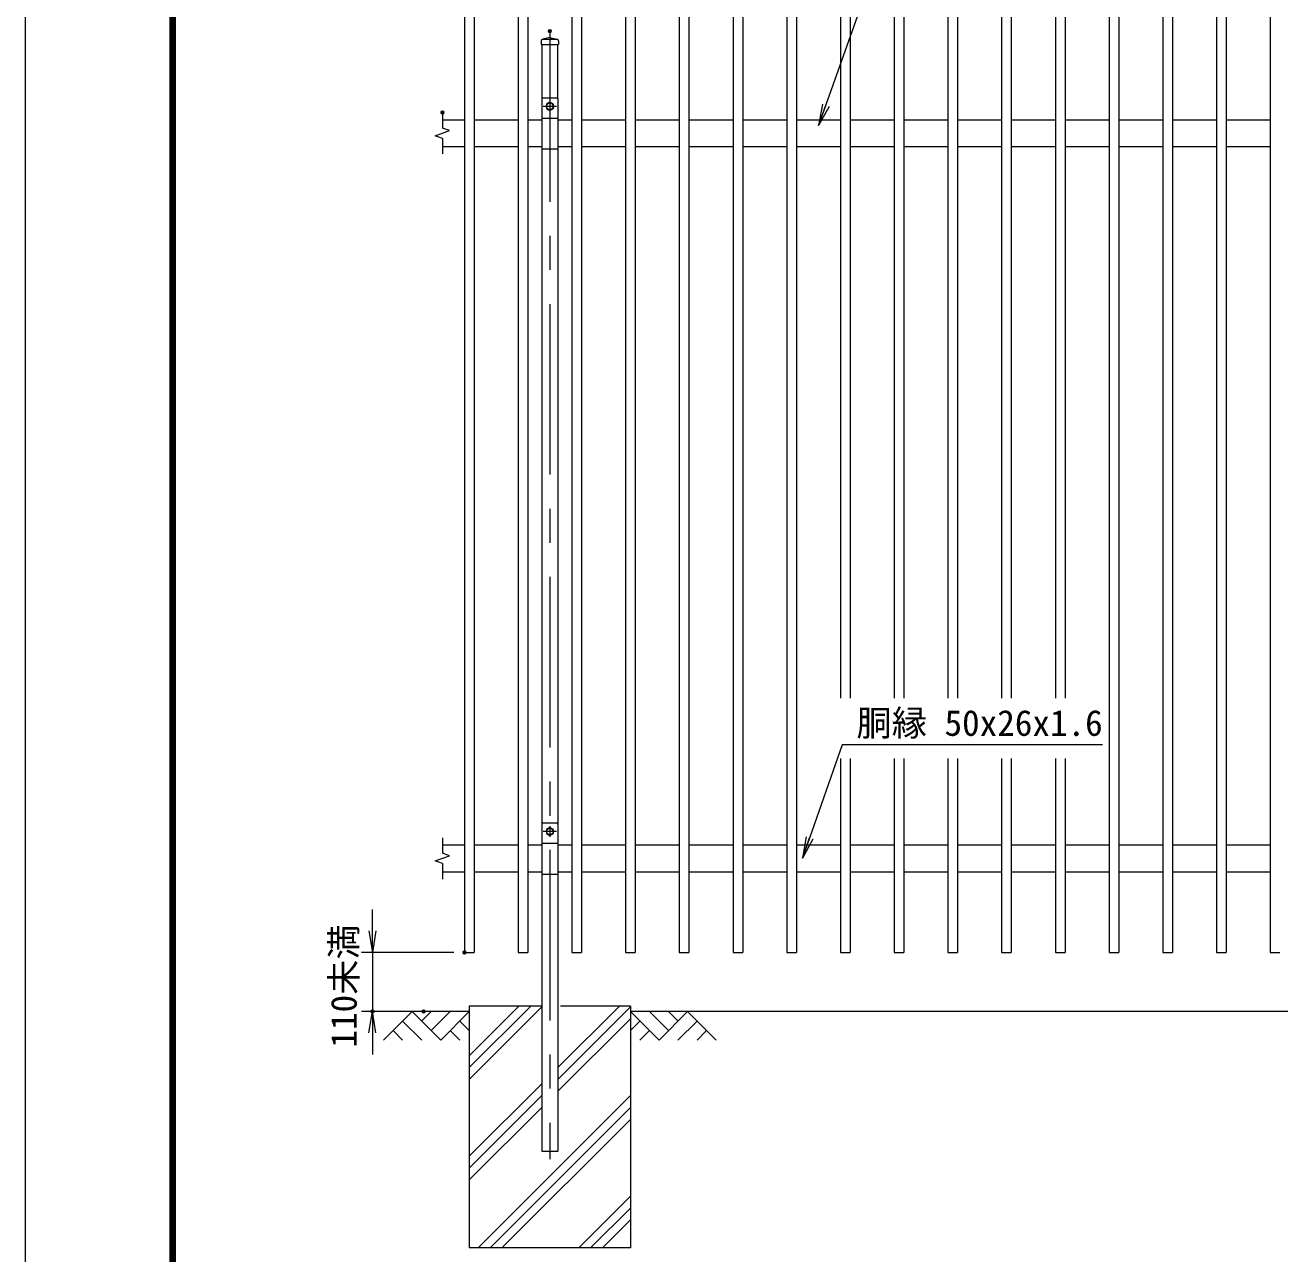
# Model space of a CAD drawing. Units: millimetres, scale not verified. Extents: x -4200 to 4200, y -2970 to 2970.
# Drawn here: x -4200 to -1864, y -842 to 1445 of the extents above; entities that cross this region are included whole.
import ezdxf
from ezdxf.enums import TextEntityAlignment as Align

# ---------------------------------------------------------------- set-up
doc = ezdxf.new("R2010")
doc.units = ezdxf.units.MM
doc.header["$LTSCALE"] = 10
doc.header["$PDMODE"] = 32
doc.header["$PDSIZE"] = 5
doc.linetypes.add('USER1', pattern=[50.8, 31.75, -6.35, 6.35, -6.35])
for name, color, linetype, lineweight in [('0-1_D-BMK', 2, 'USER1', 13), ('0-2_D-STR3', 3, 'Continuous', 13), ('0-3_D-STR-DIM', 7, 'Continuous', 13), ('0-4_0', 7, 'Continuous', 18), ('0-6_D-STR-TXT', 7, 'Continuous', 13), ('0-7_D-TTL', 7, 'Continuous', 18), ('0-8_D-STR1', 1, 'Continuous', 18), ('0-9_D-DCR-HCH', 7, 'Continuous', 13), ('0-A_D-BGD', 7, 'Continuous', 18), ('0-B_D-STR4', 7, 'Continuous', 18)]:
    doc.layers.add(name, color=color, linetype=linetype, lineweight=lineweight)
doc.layers.add('0-5_Defpoints', color=253, linetype='Continuous')
doc.styles.add('ＭＳ ゴシック', font='')
doc.styles.get('ＭＳ ゴシック').set_extended_font_data('MS Gothic')

# ---------------------------------------------------------------- blocks, each defined once
blk = doc.blocks.new('_Open')
at = {"layer": '0-4_0'}
blk.add_line((-10, 1.667), (0, 0), dxfattribs=at)
blk.add_lwpolyline([(-10, -1.667), (0, 0), (-10, 0)], dxfattribs=at)

msp = doc.modelspace()

# ---------------------------------------------------------------- linework, layer by layer
at = {"layer": '0-1_D-BMK'}
for p, q in [((-3223.13, 1433.92), (-3223.13, -666.08)), ((-3210.63, 1293.92), (-3235.63, 1293.92)), ((-3223.13, 1303.92), (-3223.13, 1283.92)), ((-3223.13, -46.08), (-3223.13, -66.08)), ((-3210.63, -56.08), (-3235.63, -56.08))]:
    msp.add_line(p, q, dxfattribs=at)
at = {"layer": '0-2_D-STR3'}
for p, q in [((-3236.13, 1309.92), (-3210.13, 1309.92)), ((-3238.13, 1307.92), (-3238.13, 1214.72)), ((-3208.13, 1307.92), (-3208.13, 1214.72)), ((-3238.13, 1272.12), (-3208.13, 1272.12)), ((-3238.13, 1214.72), (-3208.13, 1214.72)), ((-3238.13, -42.08), (-3238.13, -135.28)), ((-3236.13, -40.08), (-3210.13, -40.08)), ((-3208.13, -42.08), (-3208.13, -135.28)), ((-3238.13, -77.88), (-3208.13, -77.88)), ((-3238.13, -135.28), (-3208.13, -135.28))]:
    msp.add_line(p, q, dxfattribs=at)
for points in [[(-3216.63, 1297.67), (-3223.13, 1301.42), (-3229.63, 1297.67), (-3229.63, 1290.16), (-3223.13, 1286.41), (-3216.63, 1290.16)], [(-3216.63, -52.33), (-3223.13, -48.58), (-3229.63, -52.33), (-3229.63, -59.84), (-3223.13, -63.59), (-3216.63, -59.84)]]:
    msp.add_lwpolyline(points, close=True, dxfattribs=at)
for centre in [(-3223.13, 1293.92), (-3223.13, -56.08)]:
    msp.add_circle(centre, 6.25, dxfattribs=at)
for centre, start, end in [((-3236.13, 1307.92), 90, 180), ((-3210.13, 1307.92), 0, 90), ((-3236.13, -42.08), 90, 180), ((-3210.13, -42.08), 0, 90)]:
    msp.add_arc(centre, 2, start, end, dxfattribs=at)
at = {"layer": '0-3_D-STR-DIM'}
for p, q in [((-3423.13, 1282.35), (-3423.13, 1253.54)), ((-3436.35, 1239.11), (-3409.92, 1248.73)), ((-3423.13, 1234.3), (-3436.35, 1239.11)), ((-3409.92, 1248.73), (-3423.13, 1253.54)), ((-3423.13, 1234.3), (-3423.13, 1205.49)), ((-3423.13, -67.65), (-3423.13, -96.46)), ((-3436.35, -110.89), (-3409.92, -101.27)), ((-3423.13, -115.7), (-3436.35, -110.89)), ((-3409.92, -101.27), (-3423.13, -96.46)), ((-3423.13, -115.7), (-3423.13, -144.51)), ((-3553.5, -241.08), (-3553.5, -201.08)), ((-3402.13, -281.08), (-3573.5, -281.08)), ((-3553.5, -281.08), (-3553.5, -391.08)), ((-3478.13, -391.08), (-3573.5, -391.08)), ((-3553.5, -431.08), (-3553.5, -471.08))]:
    msp.add_line(p, q, dxfattribs=at)
at = {"layer": '0-5_Defpoints'}
for p in [(-3223.13, 1433.92), (-3423.13, 1282.35), (-3382.13, -281.08), (-3553.5, -391.08), (-3458.13, -391.08)]:
    msp.add_point(p, dxfattribs=at)
at = {"layer": '0-6_D-STR-TXT'}
for points in [[(-2032.26, 1837.64), (-2516.94, 1837.64), (-2722.29, 1260.22)], [(-2194.38, 105.25), (-2679.06, 105.25), (-2752.15, -103.72)]]:
    msp.add_lwpolyline(points, dxfattribs=at)
at = {"layer": '0-7_D-TTL'}
for points in [[(-4200, -2970), (4200, -2970), (4200, 2970), (-4200, 2970)], [(-3930, 2750), (3930, 2750), (3930, -2750), (-3930, -2750)], [(-3927.5, 2747.5), (3927.5, 2747.5), (3927.5, -2747.5), (-3927.5, -2747.5)], [(-3925, 2745), (3925, 2745), (3925, -2745), (-3925, -2745)], [(-3922.5, 2742.5), (3922.5, 2742.5), (3922.5, -2742.5), (-3922.5, -2742.5)], [(-3920, 2740), (3920, 2740), (3920, -2740), (-3920, -2740)]]:
    msp.add_lwpolyline(points, close=True, dxfattribs=at)
at = {"layer": '0-8_D-STR1'}
for p, q in [((-3364.13, 1718.92), (-3364.13, -281.08)), ((-3264.13, 1718.92), (-3264.13, -281.08)), ((-3164.13, 1718.92), (-3164.13, -281.08)), ((-3064.13, 1718.92), (-3064.13, -281.08)), ((-2964.13, 1718.92), (-2964.13, -281.08)), ((-2864.13, 1718.92), (-2864.13, -281.08)), ((-2764.13, 1718.92), (-2764.13, -281.08)), ((-2682.13, 1718.92), (-2682.13, 192.07)), ((-2664.13, 1718.92), (-2664.13, 192.07)), ((-2582.13, 1718.92), (-2582.13, 192.07)), ((-2564.13, 1718.92), (-2564.13, 192.07)), ((-2482.13, 1718.92), (-2482.13, 192.07)), ((-2464.13, 1718.92), (-2464.13, 192.07)), ((-2382.13, 1718.92), (-2382.13, 192.07)), ((-2364.13, 1718.92), (-2364.13, 192.07)), ((-2282.13, 1718.92), (-2282.13, 192.07)), ((-2264.13, 1718.92), (-2264.13, 192.07)), ((-2164.13, 1718.92), (-2164.13, -281.08)), ((-2064.13, 1718.92), (-2064.13, -281.08)), ((-1964.13, 1718.92), (-1964.13, -281.08)), ((-3239.38, 1415.92), (-3239.38, 1408.92)), ((-3239.38, 1408.92), (-3206.88, 1408.92)), ((-3238.13, 1408.92), (-3238.13, 1307.92)), ((-3223.13, 1421.92), (-3236.38, 1418.92)), ((-3236.38, 1418.92), (-3209.88, 1418.92)), ((-3223.13, 1421.92), (-3209.88, 1418.92)), ((-3208.13, 1307.92), (-3208.13, 1408.92)), ((-3206.88, 1415.92), (-3206.88, 1408.92)), ((-3423.13, 1268.92), (-3382.13, 1268.92)), ((-3364.13, 1268.92), (-3282.13, 1268.92)), ((-3264.13, 1268.92), (-3238.13, 1268.92)), ((-3208.13, 1268.92), (-3182.13, 1268.92)), ((-3164.13, 1268.92), (-3082.13, 1268.92)), ((-3064.13, 1268.92), (-2982.13, 1268.92)), ((-2964.13, 1268.92), (-2882.13, 1268.92)), ((-2864.13, 1268.92), (-2782.13, 1268.92)), ((-2764.13, 1268.92), (-2682.13, 1268.92)), ((-2664.13, 1268.92), (-2582.13, 1268.92)), ((-2564.13, 1268.92), (-2482.13, 1268.92)), ((-2464.13, 1268.92), (-2382.13, 1268.92)), ((-2364.13, 1268.92), (-2282.13, 1268.92)), ((-2264.13, 1268.92), (-2182.13, 1268.92)), ((-2164.13, 1268.92), (-2082.13, 1268.92)), ((-2064.13, 1268.92), (-1982.13, 1268.92)), ((-1964.13, 1268.92), (-1882.13, 1268.92)), ((-3423.13, 1218.92), (-3382.13, 1218.92)), ((-3364.13, 1218.92), (-3282.13, 1218.92)), ((-3264.13, 1218.92), (-3238.13, 1218.92)), ((-3238.13, 1214.72), (-3238.13, -42.08)), ((-3208.13, 1218.92), (-3182.13, 1218.92)), ((-3208.13, 1214.72), (-3208.13, -42.08)), ((-3164.13, 1218.92), (-3082.13, 1218.92)), ((-3064.13, 1218.92), (-2982.13, 1218.92)), ((-2964.13, 1218.92), (-2882.13, 1218.92)), ((-2864.13, 1218.92), (-2782.13, 1218.92)), ((-2764.13, 1218.92), (-2682.13, 1218.92)), ((-2664.13, 1218.92), (-2582.13, 1218.92)), ((-2564.13, 1218.92), (-2482.13, 1218.92)), ((-2464.13, 1218.92), (-2382.13, 1218.92)), ((-2364.13, 1218.92), (-2282.13, 1218.92)), ((-2264.13, 1218.92), (-2182.13, 1218.92)), ((-2164.13, 1218.92), (-2082.13, 1218.92)), ((-2064.13, 1218.92), (-1982.13, 1218.92)), ((-1964.13, 1218.92), (-1882.13, 1218.92)), ((-2664.13, 79.59), (-2664.13, -281.08)), ((-2564.13, 79.59), (-2564.13, -281.08)), ((-2464.13, 79.59), (-2464.13, -281.08)), ((-2364.13, 79.59), (-2364.13, -281.08)), ((-2264.13, 79.59), (-2264.13, -281.08)), ((-3423.13, -81.08), (-3382.13, -81.08)), ((-3364.13, -81.08), (-3282.13, -81.08)), ((-3264.13, -81.08), (-3238.13, -81.08)), ((-3208.13, -81.08), (-3182.13, -81.08)), ((-3164.13, -81.08), (-3082.13, -81.08)), ((-3064.13, -81.08), (-2982.13, -81.08)), ((-2964.13, -81.08), (-2882.13, -81.08)), ((-2864.13, -81.08), (-2782.13, -81.08)), ((-2764.13, -81.08), (-2682.13, -81.08)), ((-2664.13, -81.08), (-2582.13, -81.08)), ((-2564.13, -81.08), (-2482.13, -81.08)), ((-2464.13, -81.08), (-2382.13, -81.08)), ((-2364.13, -81.08), (-2282.13, -81.08)), ((-2264.13, -81.08), (-2182.13, -81.08)), ((-2164.13, -81.08), (-2082.13, -81.08)), ((-2064.13, -81.08), (-1982.13, -81.08)), ((-1964.13, -81.08), (-1882.13, -81.08)), ((-3423.13, -131.08), (-3382.13, -131.08)), ((-3364.13, -131.08), (-3282.13, -131.08)), ((-3264.13, -131.08), (-3238.13, -131.08)), ((-3238.13, -135.28), (-3238.13, -651.08)), ((-3208.13, -131.08), (-3182.13, -131.08)), ((-3208.13, -135.28), (-3208.13, -651.08)), ((-3164.13, -131.08), (-3082.13, -131.08)), ((-3064.13, -131.08), (-2982.13, -131.08)), ((-2964.13, -131.08), (-2882.13, -131.08)), ((-2864.13, -131.08), (-2782.13, -131.08)), ((-2764.13, -131.08), (-2682.13, -131.08)), ((-2664.13, -131.08), (-2582.13, -131.08)), ((-2564.13, -131.08), (-2482.13, -131.08)), ((-2464.13, -131.08), (-2382.13, -131.08)), ((-2364.13, -131.08), (-2282.13, -131.08)), ((-2264.13, -131.08), (-2182.13, -131.08)), ((-2164.13, -131.08), (-2082.13, -131.08)), ((-2064.13, -131.08), (-1982.13, -131.08)), ((-1964.13, -131.08), (-1882.13, -131.08)), ((-3238.13, -651.08), (-3208.13, -651.08))]:
    msp.add_line(p, q, dxfattribs=at)
for points in [[(-3382.13, 1718.92), (-3382.13, -281.08), (-3364.13, -281.08)], [(-3282.13, 1718.92), (-3282.13, -281.08), (-3264.13, -281.08)], [(-3182.13, 1718.92), (-3182.13, -281.08), (-3164.13, -281.08)], [(-3082.13, 1718.92), (-3082.13, -281.08), (-3064.13, -281.08)], [(-2982.13, 1718.92), (-2982.13, -281.08), (-2964.13, -281.08)], [(-2882.13, 1718.92), (-2882.13, -281.08), (-2864.13, -281.08)], [(-2782.13, 1718.92), (-2782.13, -281.08), (-2764.13, -281.08)], [(-2182.13, 1718.92), (-2182.13, -281.08), (-2164.13, -281.08)], [(-2082.13, 1718.92), (-2082.13, -281.08), (-2064.13, -281.08)], [(-1982.13, 1718.92), (-1982.13, -281.08), (-1964.13, -281.08)], [(-1882.13, 1718.92), (-1882.13, -281.08), (-1864.13, -281.08)], [(-2682.13, 79.59), (-2682.13, -281.08), (-2664.13, -281.08)], [(-2582.13, 79.59), (-2582.13, -281.08), (-2564.13, -281.08)], [(-2482.13, 79.59), (-2482.13, -281.08), (-2464.13, -281.08)], [(-2382.13, 79.59), (-2382.13, -281.08), (-2364.13, -281.08)], [(-2282.13, 79.59), (-2282.13, -281.08), (-2264.13, -281.08)]]:
    msp.add_lwpolyline(points, dxfattribs=at)
for centre, start, end in [((-3236.38, 1415.92), 90, 180), ((-3209.88, 1415.92), 0, 90)]:
    msp.add_arc(centre, 3, start, end, dxfattribs=at)
at = {"layer": '0-9_D-DCR-HCH'}
for p, q in [((-3479.56, -391.08), (-3532.77, -444.29)), ((-3479.56, -391.08), (-3426.35, -444.29)), ((-3461.82, -408.82), (-3444.08, -391.08)), ((-3444.08, -426.56), (-3408.61, -391.08)), ((-3426.35, -444.29), (-3373.13, -391.08)), ((-3373.13, -495.43), (-3258.79, -381.08)), ((-3373.13, -473.33), (-3280.89, -381.08)), ((-3373.13, -517.52), (-3238.13, -382.52)), ((-3208.13, -495.5), (-3093.72, -381.08)), ((-3208.13, -517.59), (-3073.13, -382.59)), ((-3019.92, -444.29), (-3073.13, -391.08)), ((-3002.19, -426.56), (-3037.66, -391.08)), ((-2966.71, -391.08), (-3019.92, -444.29)), ((-2984.36, -408.91), (-3002.19, -391.08)), ((-2966.71, -391.08), (-2913.5, -444.29)), ((-3497.3, -408.82), (-3461.66, -444.29)), ((-3390.87, -408.82), (-3373.13, -426.48)), ((-3208.13, -539.69), (-3073.13, -404.69)), ((-3055.4, -408.82), (-3073.13, -426.48)), ((-2948.97, -408.82), (-2984.61, -444.29)), ((-3515.03, -426.56), (-3497.21, -444.29)), ((-3408.61, -426.56), (-3390.79, -444.29)), ((-3037.66, -426.56), (-3055.48, -444.29)), ((-2931.24, -426.56), (-2949.05, -444.29)), ((-3373.13, -660.5), (-3238.13, -525.5)), ((-3373.13, -682.59), (-3238.13, -547.59)), ((-3356.55, -831.08), (-3073.13, -547.67)), ((-3373.13, -704.69), (-3238.13, -569.69)), ((-3334.45, -831.08), (-3073.13, -569.76)), ((-3312.36, -831.08), (-3073.13, -591.86)), ((-3169.38, -831.08), (-3073.13, -734.84)), ((-3147.28, -831.08), (-3073.13, -756.93)), ((-3125.19, -831.08), (-3073.13, -779.03))]:
    msp.add_line(p, q, dxfattribs=at)
at = {"layer": '0-A_D-BGD'}
for p, q in [((-3373.13, -391.08), (-3483.13, -391.08)), ((-1373.13, -391.08), (-3073.13, -391.08))]:
    msp.add_line(p, q, dxfattribs=at)
at = {"layer": '0-B_D-STR4'}
for p, q in [((-3373.13, -381.08), (-3373.13, -831.08)), ((-3238.13, -381.08), (-3373.13, -381.08)), ((-3073.13, -381.08), (-3203.13, -381.08)), ((-3073.13, -381.08), (-3073.13, -831.08)), ((-3073.13, -831.08), (-3373.13, -831.08))]:
    msp.add_line(p, q, dxfattribs=at)

# ---------------------------------------------------------------- block references
at = {"layer": '0-3_D-STR-DIM', "xscale": 4, "yscale": 4}
for p, rotation in [((-3553.5, -281.08), 270), ((-3553.5, -391.08), 90)]:
    msp.add_blockref('_Open', p, dxfattribs=dict(at, rotation=rotation))
at = {"layer": '0-6_D-STR-TXT', "xscale": 4, "yscale": 4}
for p, rotation in [((-2722.96, 1258.34), 250.42339), ((-2752.81, -105.61), 250.72359)]:
    msp.add_blockref('_Open', p, dxfattribs=dict(at, rotation=rotation))

# ---------------------------------------------------------------- texts
at = {"layer": '0-3_D-STR-DIM', "style": 'ＭＳ ゴシック'}
msp.add_text('110未満', height=48.09, rotation=90, dxfattribs=at).set_placement((-3568.27, -458.22), align=Align.BOTTOM_LEFT)
at = {"layer": '0-6_D-STR-TXT', "style": 'ＭＳ ゴシック'}
msp.add_text('胴縁 50x26x1.6', height=48.09, dxfattribs=at).set_placement((-2652.34, 107.63), align=Align.BOTTOM_LEFT)

doc.saveas('drawing.dxf')
